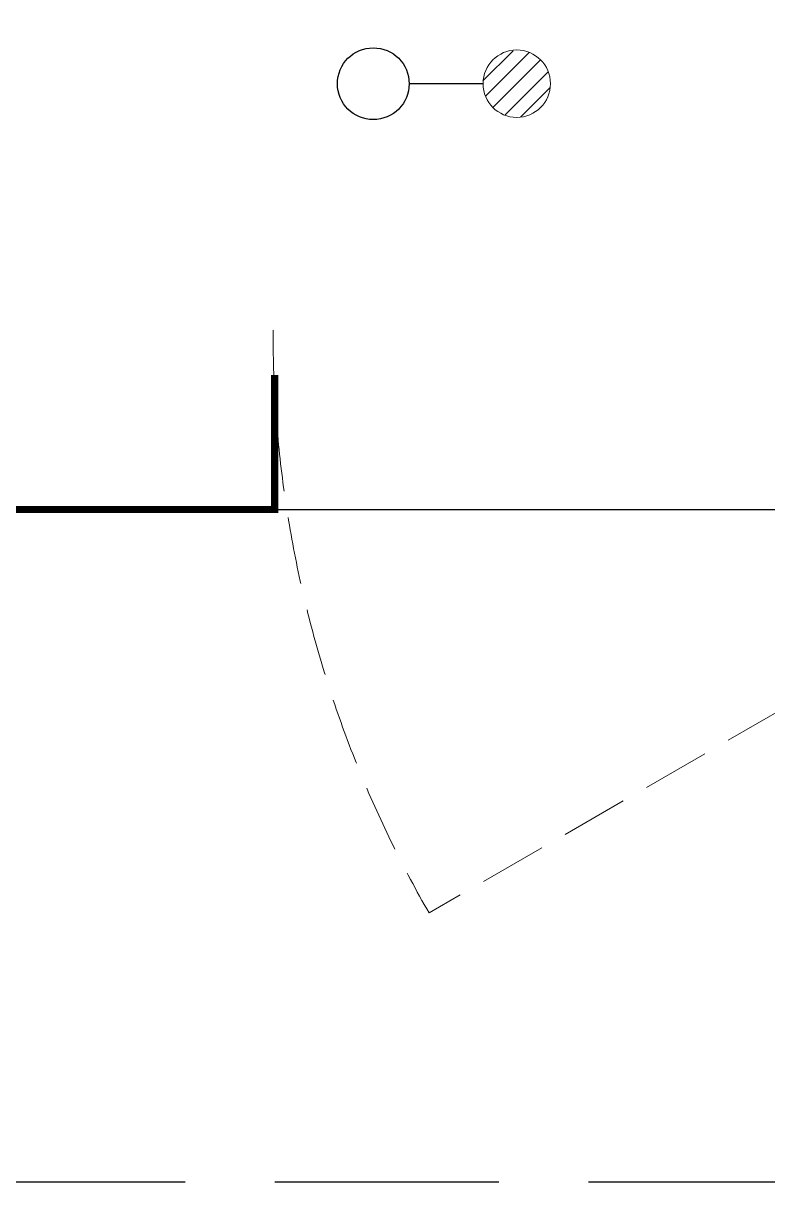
# Model space of a CAD drawing. Extents: x 3002737 to 4077523, y -995787 to -7267.
# Drawn here: x 3139507 to 3140337, y -786295 to -785003 of the extents above; entities that cross this region are included whole.
import ezdxf

# ---------------------------------------------------------------- set-up
doc = ezdxf.new("R2010")
doc.units = 0
doc.header["$LTSCALE"] = 1000
doc.header["$MEASUREMENT"] = 0
doc.linetypes.add('DASH', pattern=[0.35, 0.25, -0.1])
doc.layers.get('0').update_dxf_attribs({"linetype": 'CONTINUOUS'})
for name, color, linetype in [('!!电气', 1, 'CONTINUOUS'), ('VPIPE-凝结', 150, 'CONTINUOUS'), ('卫生间', 6, 'CONTINUOUS'), ('看线', 185, 'CONTINUOUS')]:
    doc.layers.add(name, color=color, linetype=linetype)
doc.layers.add('EQUIP_地漏', color=7, linetype='CONTINUOUS', lineweight=18)
doc.layers.add('WINDOW', color=146, linetype='CONTINUOUS', lineweight=20)

# ---------------------------------------------------------------- blocks, each defined once
blk = doc.blocks.new('$TwtSys$00000141')
at = {"color": 252}
for p, q in [((-47.1, 3.8), (-5, 45.9)), ((-47.1, 3.8), (-5, 45.9)), ((-43.6, -17.5), (17.5, 43.6)), ((-43.6, -17.5), (17.5, 43.6)), ((-33.2, -33.2), (33.2, 33.2)), ((-33.2, -33.2), (33.2, 33.2)), ((-16.2, -43.5), (43.8, 16.4)), ((-16.2, -43.5), (43.8, 16.4)), ((5.7, -46.1), (46.1, -5.7)), ((5.7, -46.1), (46.1, -5.7))]:
    blk.add_line(p, q, dxfattribs=at)
blk.add_circle((0, 0), 47, dxfattribs=at)
blk.add_circle((0, 0), 47, dxfattribs=at)
blk = doc.blocks.new('A$C148B7D8E')
at = {"layer": '卫生间', "color": 252, "linetype": 'DASH'}
blk.add_lwpolyline([(16100, 14000), (16100, 15400), (7700, 15400), (7700, 10800), (7300, 10800), (7300, 10000), (900, 10000), (900, 9000), (-900, 9000), (-900, -900), (1750, -900), (1750, -2100), (23450, -2100), (23450, -900), (25100, -900)], dxfattribs=at)
blk = doc.blocks.new('A$C66B635E3')
at = {"color": 252, "const_width": 8}
blk.add_lwpolyline([(8350, -100), (8350, -250), (8650, -250), (8650, -100)], dxfattribs=at)
at = {"layer": 'VPIPE-凝结', "color": 252, "ltscale": 0.1}
blk.add_lwpolyline([(8882.4, 225), (8800, 225)], dxfattribs=at)
at = {"layer": 'VPIPE-凝结', "color": 252}
blk.add_circle((8760, 225), 40, dxfattribs=at)
at = {"layer": 'WINDOW', "color": 252, "linetype": 'DASH', "ltscale": 0.3}
blk.add_lwpolyline([(9948.1, -50), (8822.2, -700, -0.131652), (8648.1, -50)], format="xyb", dxfattribs=at)
at = {"layer": '看线', "color": 252, "ltscale": 0.5}
blk.add_lwpolyline([(8650, -250), (9950, -250)], dxfattribs=at)
at = {"color": 252}
blk.add_blockref('A$C148B7D8E', (-100, 1100), dxfattribs=at)
at = {"layer": 'EQUIP_地漏', "color": 252, "xscale": -0.8, "yscale": -0.8, "zscale": 0.8, "rotation": 180}
blk.add_blockref('$TwtSys$00000141', (8920, 225), dxfattribs=at)

msp = doc.modelspace()

# ---------------------------------------------------------------- block references
at = {"layer": '!!电气'}
msp.add_blockref('A$C66B635E3', (3131137.4, -785295.1), dxfattribs=at)

doc.saveas('drawing.dxf')
